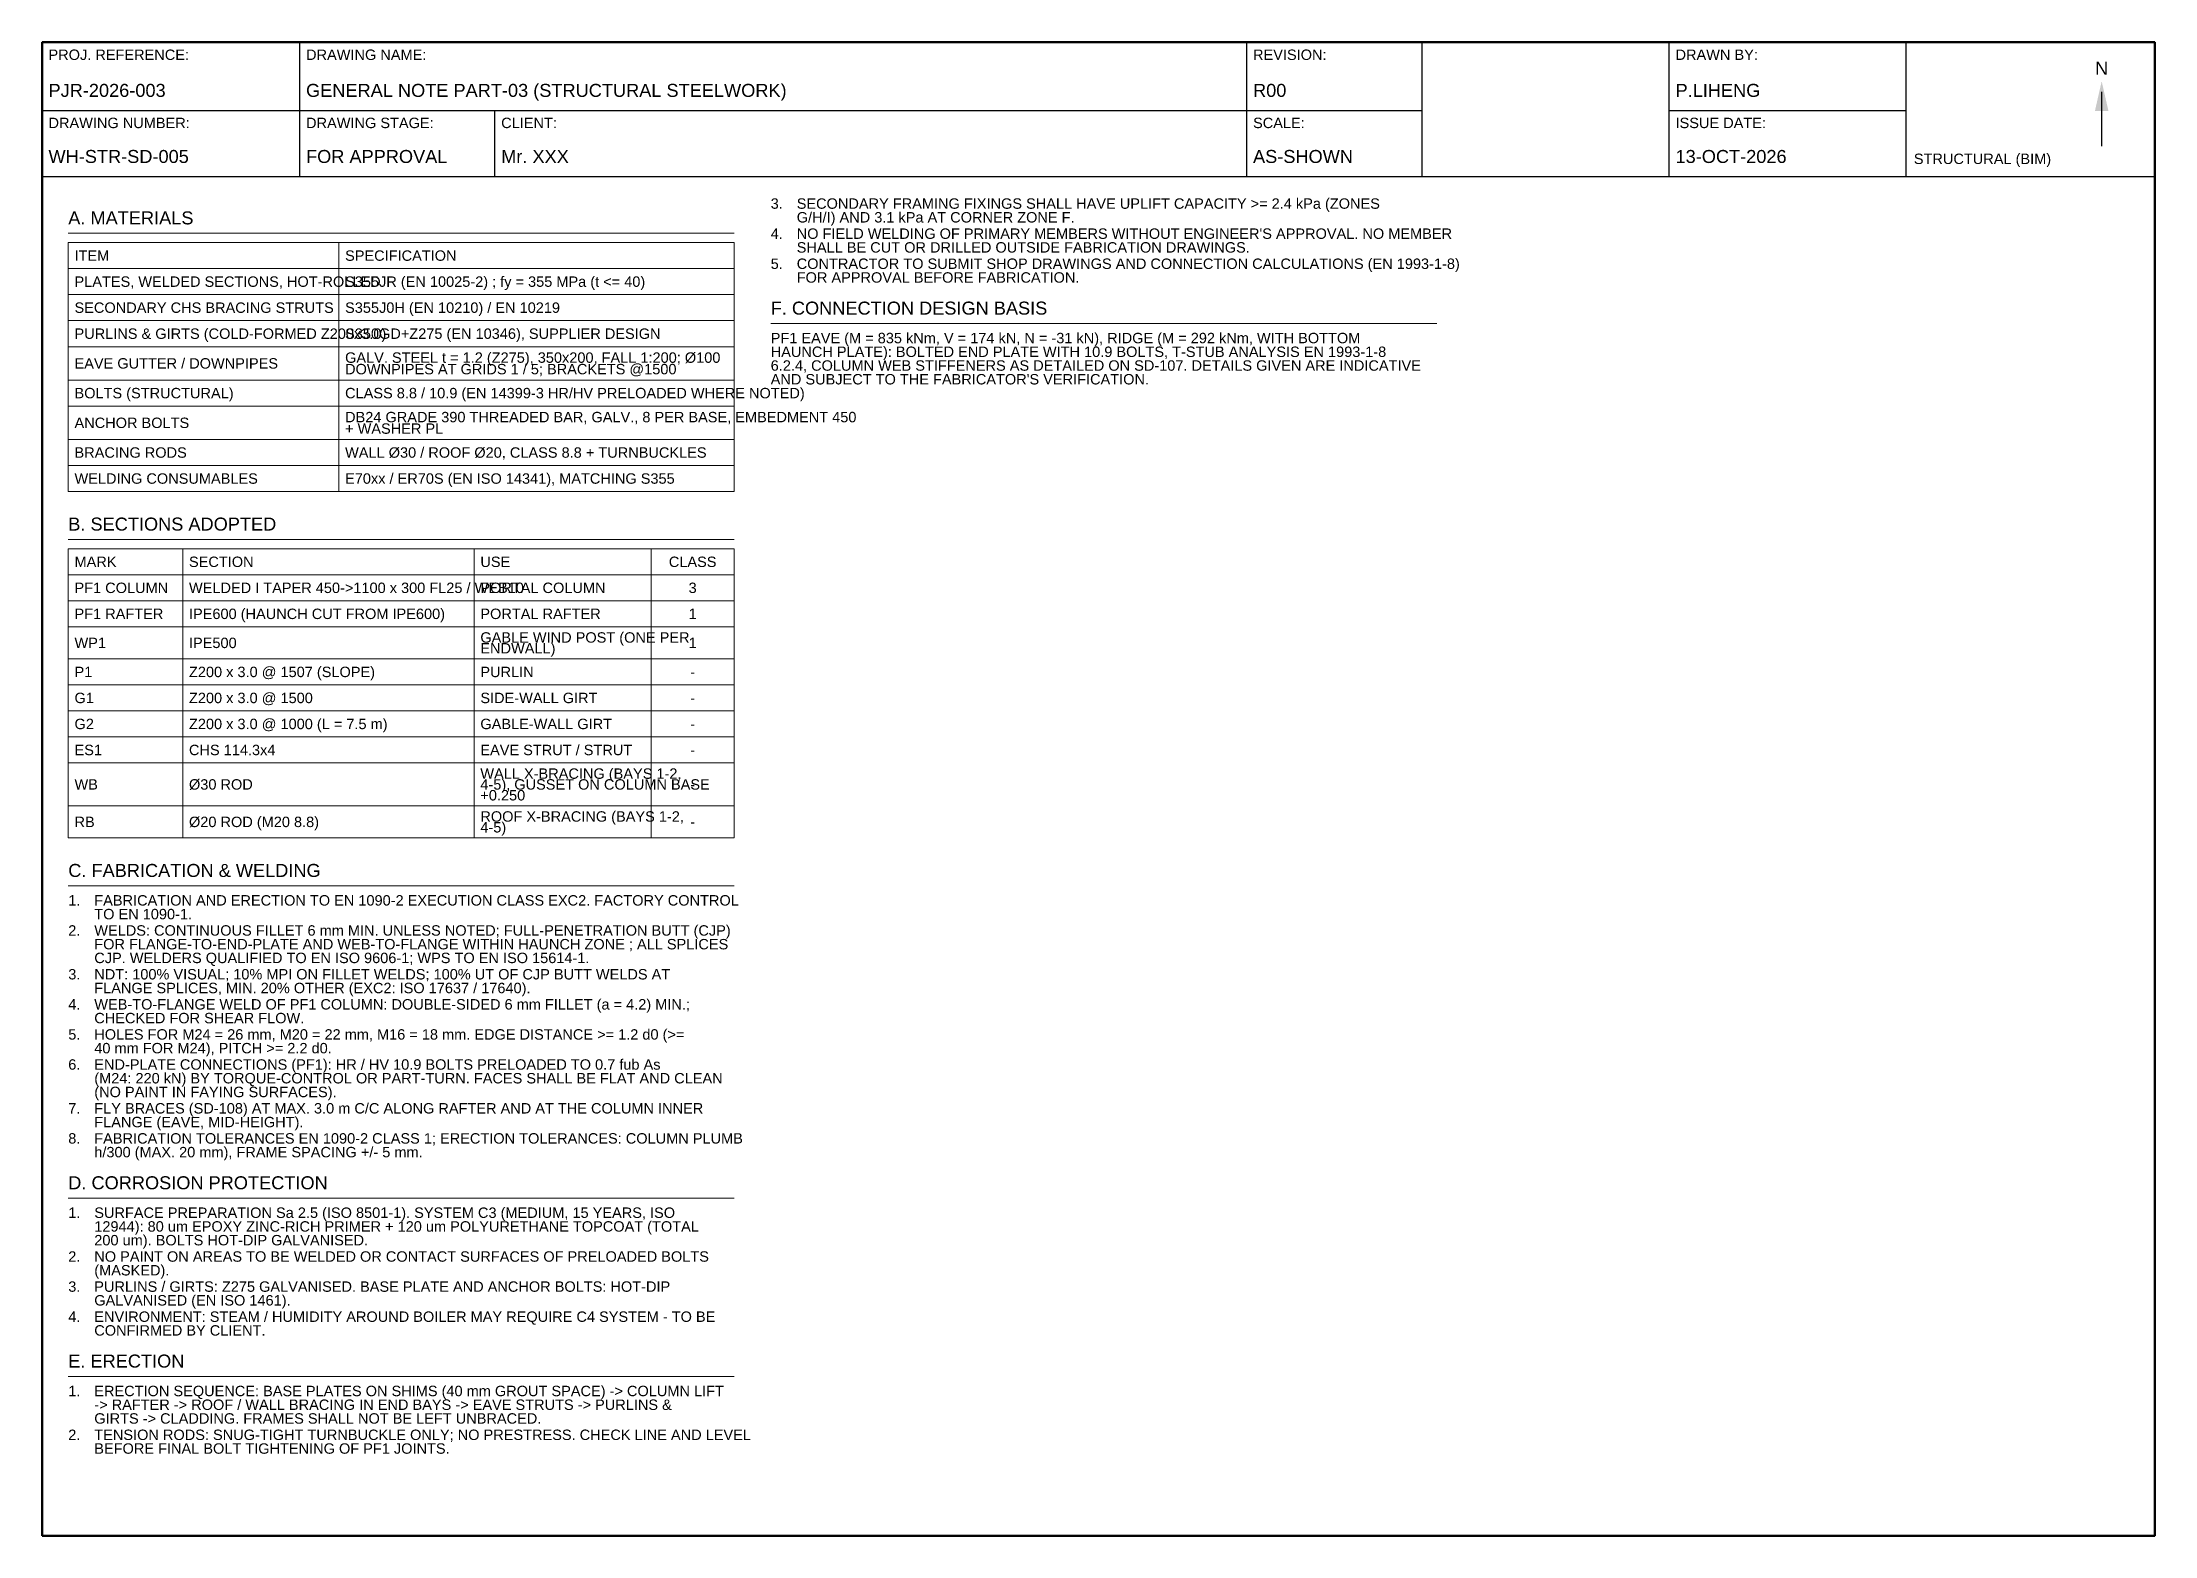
# Model space of a CAD drawing. Header units: millimetres. Extents: x 7 to 413, y 5 to 292.
import ezdxf
from ezdxf.enums import TextEntityAlignment as Align

# ---------------------------------------------------------------- set-up
doc = ezdxf.new("R2010")
doc.units = ezdxf.units.MM
for name, color, linetype, lineweight in [('S-ANNO-TABLE', 7, 'Continuous', 18), ('S-ANNO-TEXT', 7, 'Continuous', 18), ('S-TBLK-BORDER', 7, 'Continuous', 50), ('S-TBLK-LINE', 7, 'Continuous', 25), ('S-TBLK-TEXT', 7, 'Continuous', 18)]:
    doc.layers.add(name, color=color, linetype=linetype, lineweight=lineweight)
doc.styles.add('TEXT_2.0', font='arial.ttf')
doc.styles.add('TEXT_2.5', font='arial.ttf')

# ---------------------------------------------------------------- blocks, each defined once
blk = doc.blocks.new('STR_TITLEBLOCK_A3')
at = {"layer": 'S-TBLK-BORDER'}
blk.add_lwpolyline([(7, 5), (413, 5), (413, 292), (7, 292)], close=True, dxfattribs=at)
at = {"layer": 'S-TBLK-LINE'}
for p, q in [((56.5, 266.2), (56.5, 292)), ((238.5, 266.2), (238.5, 292)), ((272.2, 266.2), (272.2, 292)), ((319.7, 266.2), (319.7, 292)), ((365.2, 266.2), (365.2, 292)), ((402.8, 272), (402.8, 282.5)), ((7, 278.9), (272.2, 278.9)), ((94, 266.2), (94, 278.9)), ((319.7, 278.9), (365.2, 278.9)), ((7, 266.2), (413, 266.2))]:
    blk.add_line(p, q, dxfattribs=at)
blk.add_solid([(401.5, 278.8), (404.1, 278.8), (402.8, 284.5)], dxfattribs=at)
at = {"layer": 'S-TBLK-TEXT', "color": 8, "style": 'TEXT_2.0'}
for s, p in [('PROJ. REFERENCE:', (8.2, 288.6)), ('DRAWING NAME:', (57.7, 288.6)), ('REVISION:', (239.7, 288.6)), ('DRAWN BY:', (320.9, 288.6)), ('DRAWING NUMBER:', (8.2, 275.5)), ('DRAWING STAGE:', (57.7, 275.5)), ('CLIENT:', (95.2, 275.5)), ('SCALE:', (239.7, 275.5)), ('ISSUE DATE:', (320.9, 275.5))]:
    blk.add_text(s, height=2, dxfattribs=at).set_placement(p)
at = {"layer": 'S-TBLK-TEXT', "style": 'TEXT_2.5'}
blk.add_text('N', height=2.5, dxfattribs=at).set_placement((402.8, 287), align=Align.MIDDLE_CENTER)
at = {"layer": 'S-TBLK-TEXT', "style": 'TEXT_2.0'}
blk.add_text('STRUCTURAL (BIM)', height=2, dxfattribs=at).set_placement((366.7, 268.6))
at = {"layer": 'S-TBLK-TEXT', "style": 'TEXT_2.5'}
for tag, p in [('PROJ_REFERENCE', (8.2, 281.5)), ('DRAWING_NAME', (57.7, 281.5)), ('REVISION', (239.7, 281.5)), ('DRAWN_BY', (320.9, 281.5)), ('DRAWING_NUMBER', (8.2, 268.8)), ('DRAWING_STAGE', (57.7, 268.8)), ('CLIENT', (95.2, 268.8)), ('SCALE', (239.7, 268.8)), ('ISSUE_DATE', (320.9, 268.8))]:
    blk.add_attdef(tag, p, '', height=2.5, dxfattribs=at)

msp = doc.modelspace()

# ---------------------------------------------------------------- linework, layer by layer
at = {"layer": 'S-ANNO-TABLE'}
for points in [[(12, 248.5), (64, 248.5), (64, 253.5), (12, 253.5)], [(64, 248.5), (140, 248.5), (140, 253.5), (64, 253.5)], [(12, 243.5), (64, 243.5), (64, 248.5), (12, 248.5)], [(64, 243.5), (140, 243.5), (140, 248.5), (64, 248.5)], [(12, 238.5), (64, 238.5), (64, 243.5), (12, 243.5)], [(64, 238.5), (140, 238.5), (140, 243.5), (64, 243.5)], [(12, 233.5), (64, 233.5), (64, 238.5), (12, 238.5)], [(64, 233.5), (140, 233.5), (140, 238.5), (64, 238.5)], [(12, 227.08), (64, 227.08), (64, 233.5), (12, 233.5)], [(64, 227.08), (140, 227.08), (140, 233.5), (64, 233.5)], [(12, 222.08), (64, 222.08), (64, 227.08), (12, 227.08)], [(64, 222.08), (140, 222.08), (140, 227.08), (64, 227.08)], [(12, 215.66), (64, 215.66), (64, 222.08), (12, 222.08)], [(64, 215.66), (140, 215.66), (140, 222.08), (64, 222.08)], [(12, 210.66), (64, 210.66), (64, 215.66), (12, 215.66)], [(64, 210.66), (140, 210.66), (140, 215.66), (64, 215.66)], [(12, 205.66), (64, 205.66), (64, 210.66), (12, 210.66)], [(64, 205.66), (140, 205.66), (140, 210.66), (64, 210.66)], [(12, 189.66), (34, 189.66), (34, 194.66), (12, 194.66)], [(34, 189.66), (90, 189.66), (90, 194.66), (34, 194.66)], [(90, 189.66), (124, 189.66), (124, 194.66), (90, 194.66)], [(124, 189.66), (140, 189.66), (140, 194.66), (124, 194.66)], [(12, 184.66), (34, 184.66), (34, 189.66), (12, 189.66)], [(34, 184.66), (90, 184.66), (90, 189.66), (34, 189.66)], [(90, 184.66), (124, 184.66), (124, 189.66), (90, 189.66)], [(124, 184.66), (140, 184.66), (140, 189.66), (124, 189.66)], [(12, 179.66), (34, 179.66), (34, 184.66), (12, 184.66)], [(34, 179.66), (90, 179.66), (90, 184.66), (34, 184.66)], [(90, 179.66), (124, 179.66), (124, 184.66), (90, 184.66)], [(124, 179.66), (140, 179.66), (140, 184.66), (124, 184.66)], [(12, 173.5), (34, 173.5), (34, 179.66), (12, 179.66)], [(34, 173.5), (90, 173.5), (90, 179.66), (34, 179.66)], [(90, 173.5), (124, 173.5), (124, 179.66), (90, 179.66)], [(124, 173.5), (140, 173.5), (140, 179.66), (124, 179.66)], [(12, 168.5), (34, 168.5), (34, 173.5), (12, 173.5)], [(34, 168.5), (90, 168.5), (90, 173.5), (34, 173.5)], [(90, 168.5), (124, 168.5), (124, 173.5), (90, 173.5)], [(124, 168.5), (140, 168.5), (140, 173.5), (124, 173.5)], [(12, 163.5), (34, 163.5), (34, 168.5), (12, 168.5)], [(34, 163.5), (90, 163.5), (90, 168.5), (34, 168.5)], [(90, 163.5), (124, 163.5), (124, 168.5), (90, 168.5)], [(124, 163.5), (140, 163.5), (140, 168.5), (124, 168.5)], [(12, 158.5), (34, 158.5), (34, 163.5), (12, 163.5)], [(34, 158.5), (90, 158.5), (90, 163.5), (34, 163.5)], [(90, 158.5), (124, 158.5), (124, 163.5), (90, 163.5)], [(124, 158.5), (140, 158.5), (140, 163.5), (124, 163.5)], [(12, 153.5), (34, 153.5), (34, 158.5), (12, 158.5)], [(34, 153.5), (90, 153.5), (90, 158.5), (34, 158.5)], [(90, 153.5), (124, 153.5), (124, 158.5), (90, 158.5)], [(124, 153.5), (140, 153.5), (140, 158.5), (124, 158.5)], [(12, 145.26), (34, 145.26), (34, 153.5), (12, 153.5)], [(34, 145.26), (90, 145.26), (90, 153.5), (34, 153.5)], [(90, 145.26), (124, 145.26), (124, 153.5), (90, 153.5)], [(124, 145.26), (140, 145.26), (140, 153.5), (124, 153.5)], [(12, 139.1), (34, 139.1), (34, 145.26), (12, 145.26)], [(34, 139.1), (90, 139.1), (90, 145.26), (34, 145.26)], [(90, 139.1), (124, 139.1), (124, 145.26), (90, 145.26)], [(124, 139.1), (140, 139.1), (140, 145.26), (124, 145.26)]]:
    msp.add_lwpolyline(points, close=True, dxfattribs=at)
at = {"layer": 'S-ANNO-TEXT'}
for p, q in [((12, 255.3), (140, 255.3)), ((147, 237.96), (275, 237.96)), ((12, 196.46), (140, 196.46)), ((12, 129.9), (140, 129.9)), ((12, 69.88), (140, 69.88)), ((12, 35.62), (140, 35.62))]:
    msp.add_line(p, q, dxfattribs=at)

# ---------------------------------------------------------------- block references
at = {"layer": 'S-TBLK-LINE'}
msp.add_blockref('STR_TITLEBLOCK_A3', (0, 0), dxfattribs=at).add_auto_attribs({'PROJ_REFERENCE': 'PJR-2026-003', 'DRAWING_NAME': 'GENERAL NOTE PART-03 (STRUCTURAL STEELWORK)', 'REVISION': 'R00', 'DRAWN_BY': 'P.LIHENG', 'DRAWING_NUMBER': 'WH-STR-SD-005', 'DRAWING_STAGE': 'FOR APPROVAL', 'CLIENT': 'Mr. XXX', 'SCALE': 'AS-SHOWN', 'ISSUE_DATE': '13-OCT-2026'})

# ---------------------------------------------------------------- texts
at = {"layer": 'S-ANNO-TEXT'}
for s, height, style, p in [('3.', 2, 'TEXT_2.0', (147, 262)), ('SECONDARY FRAMING FIXINGS SHALL HAVE UPLIFT CAPACITY >= 2.4 kPa (ZONES', 2, 'TEXT_2.0', (152, 262)), ('A. MATERIALS', 2.5, 'TEXT_2.5', (12, 259.5)), ('4.', 2, 'TEXT_2.0', (147, 256.22)), ('G/H/I) AND 3.1 kPa AT CORNER ZONE F.', 2, 'TEXT_2.0', (152, 259.36)), ("NO FIELD WELDING OF PRIMARY MEMBERS WITHOUT ENGINEER'S APPROVAL. NO MEMBER", 2, 'TEXT_2.0', (152, 256.22)), ('SHALL BE CUT OR DRILLED OUTSIDE FABRICATION DRAWINGS.', 2, 'TEXT_2.0', (152, 253.58)), ('5.', 2, 'TEXT_2.0', (147, 250.44)), ('CONTRACTOR TO SUBMIT SHOP DRAWINGS AND CONNECTION CALCULATIONS (EN 1993-1-8)', 2, 'TEXT_2.0', (152, 250.44)), ('FOR APPROVAL BEFORE FABRICATION.', 2, 'TEXT_2.0', (152, 247.8)), ('F. CONNECTION DESIGN BASIS', 2.5, 'TEXT_2.5', (147, 242.16)), ('PF1 EAVE (M = 835 kNm, V = 174 kN, N = -31 kN), RIDGE (M = 292 kNm, WITH BOTTOM', 2, 'TEXT_2.0', (147, 236.16)), ('HAUNCH PLATE): BOLTED END PLATE WITH 10.9 BOLTS, T-STUB ANALYSIS EN 1993-1-8', 2, 'TEXT_2.0', (147, 233.52)), ("AND SUBJECT TO THE FABRICATOR'S VERIFICATION.", 2, 'TEXT_2.0', (147, 228.24)), ('6.2.4, COLUMN WEB STIFFENERS AS DETAILED ON SD-107. DETAILS GIVEN ARE INDICATIVE', 2, 'TEXT_2.0', (147, 230.88)), ('B. SECTIONS ADOPTED', 2.5, 'TEXT_2.5', (12, 200.66)), ('C. FABRICATION & WELDING', 2.5, 'TEXT_2.5', (12, 134.1)), ('1.', 2, 'TEXT_2.0', (12, 128.1)), ('FABRICATION AND ERECTION TO EN 1090-2 EXECUTION CLASS EXC2. FACTORY CONTROL', 2, 'TEXT_2.0', (17, 128.1)), ('2.', 2, 'TEXT_2.0', (12, 122.32)), ('WELDS: CONTINUOUS FILLET 6 mm MIN. UNLESS NOTED; FULL-PENETRATION BUTT (CJP)', 2, 'TEXT_2.0', (17, 122.32)), ('TO EN 1090-1.', 2, 'TEXT_2.0', (17, 125.46)), ('FOR FLANGE-TO-END-PLATE AND WEB-TO-FLANGE WITHIN HAUNCH ZONE ; ALL SPLICES', 2, 'TEXT_2.0', (17, 119.68)), ('3.', 2, 'TEXT_2.0', (12, 113.9)), ('CJP. WELDERS QUALIFIED TO EN ISO 9606-1; WPS TO EN ISO 15614-1.', 2, 'TEXT_2.0', (17, 117.04)), ('NDT: 100% VISUAL; 10% MPI ON FILLET WELDS; 100% UT OF CJP BUTT WELDS AT', 2, 'TEXT_2.0', (17, 113.9)), ('FLANGE SPLICES, MIN. 20% OTHER (EXC2: ISO 17637 / 17640).', 2, 'TEXT_2.0', (17, 111.26)), ('4.', 2, 'TEXT_2.0', (12, 108.12)), ('WEB-TO-FLANGE WELD OF PF1 COLUMN: DOUBLE-SIDED 6 mm FILLET (a = 4.2) MIN.;', 2, 'TEXT_2.0', (17, 108.12)), ('5.', 2, 'TEXT_2.0', (12, 102.34)), ('CHECKED FOR SHEAR FLOW.', 2, 'TEXT_2.0', (17, 105.48)), ('HOLES FOR M24 = 26 mm, M20 = 22 mm, M16 = 18 mm. EDGE DISTANCE >= 1.2 d0 (>=', 2, 'TEXT_2.0', (17, 102.34)), ('40 mm FOR M24), PITCH >= 2.2 d0.', 2, 'TEXT_2.0', (17, 99.7)), ('6.', 2, 'TEXT_2.0', (12, 96.56)), ('(M24: 220 kN) BY TORQUE-CONTROL OR PART-TURN. FACES SHALL BE FLAT AND CLEAN', 2, 'TEXT_2.0', (17, 93.92)), ('END-PLATE CONNECTIONS (PF1): HR / HV 10.9 BOLTS PRELOADED TO 0.7 fub As', 2, 'TEXT_2.0', (17, 96.56)), ('(NO PAINT IN FAYING SURFACES).', 2, 'TEXT_2.0', (17, 91.28)), ('7.', 2, 'TEXT_2.0', (12, 88.14)), ('FLY BRACES (SD-108) AT MAX. 3.0 m C/C ALONG RAFTER AND AT THE COLUMN INNER', 2, 'TEXT_2.0', (17, 88.14)), ('FLANGE (EAVE, MID-HEIGHT).', 2, 'TEXT_2.0', (17, 85.5)), ('8.', 2, 'TEXT_2.0', (12, 82.36)), ('FABRICATION TOLERANCES EN 1090-2 CLASS 1; ERECTION TOLERANCES: COLUMN PLUMB', 2, 'TEXT_2.0', (17, 82.36)), ('h/300 (MAX. 20 mm), FRAME SPACING +/- 5 mm.', 2, 'TEXT_2.0', (17, 79.72)), ('D. CORROSION PROTECTION', 2.5, 'TEXT_2.5', (12, 74.08)), ('1.', 2, 'TEXT_2.0', (12, 68.08)), ('SURFACE PREPARATION Sa 2.5 (ISO 8501-1). SYSTEM C3 (MEDIUM, 15 YEARS, ISO', 2, 'TEXT_2.0', (17, 68.08)), ('12944): 80 um EPOXY ZINC-RICH PRIMER + 120 um POLYURETHANE TOPCOAT (TOTAL', 2, 'TEXT_2.0', (17, 65.44)), ('200 um). BOLTS HOT-DIP GALVANISED.', 2, 'TEXT_2.0', (17, 62.8)), ('2.', 2, 'TEXT_2.0', (12, 59.66)), ('(MASKED).', 2, 'TEXT_2.0', (17, 57.02)), ('NO PAINT ON AREAS TO BE WELDED OR CONTACT SURFACES OF PRELOADED BOLTS', 2, 'TEXT_2.0', (17, 59.66)), ('3.', 2, 'TEXT_2.0', (12, 53.88)), ('PURLINS / GIRTS: Z275 GALVANISED. BASE PLATE AND ANCHOR BOLTS: HOT-DIP', 2, 'TEXT_2.0', (17, 53.88)), ('GALVANISED (EN ISO 1461).', 2, 'TEXT_2.0', (17, 51.24)), ('4.', 2, 'TEXT_2.0', (12, 48.1)), ('CONFIRMED BY CLIENT.', 2, 'TEXT_2.0', (17, 45.46)), ('ENVIRONMENT: STEAM / HUMIDITY AROUND BOILER MAY REQUIRE C4 SYSTEM - TO BE', 2, 'TEXT_2.0', (17, 48.1)), ('E. ERECTION', 2.5, 'TEXT_2.5', (12, 39.82)), ('1.', 2, 'TEXT_2.0', (12, 33.82)), ('ERECTION SEQUENCE: BASE PLATES ON SHIMS (40 mm GROUT SPACE) -> COLUMN LIFT', 2, 'TEXT_2.0', (17, 33.82)), ('-> RAFTER -> ROOF / WALL BRACING IN END BAYS -> EAVE STRUTS -> PURLINS &', 2, 'TEXT_2.0', (17, 31.18)), ('GIRTS -> CLADDING. FRAMES SHALL NOT BE LEFT UNBRACED.', 2, 'TEXT_2.0', (17, 28.54)), ('2.', 2, 'TEXT_2.0', (12, 25.4)), ('TENSION RODS: SNUG-TIGHT TURNBUCKLE ONLY; NO PRESTRESS. CHECK LINE AND LEVEL', 2, 'TEXT_2.0', (17, 25.4)), ('BEFORE FINAL BOLT TIGHTENING OF PF1 JOINTS.', 2, 'TEXT_2.0', (17, 22.76))]:
    msp.add_text(s, height=height, dxfattribs=dict(at, style=style)).set_placement(p, align=Align.TOP_LEFT)
at = {"layer": 'S-ANNO-TEXT', "style": 'TEXT_2.0'}
for s, p in [('ITEM', (13.2, 251)), ('SPECIFICATION', (65.2, 251)), ('PLATES, WELDED SECTIONS, HOT-ROLLED', (13.2, 246)), ('S355JR (EN 10025-2) ; fy = 355 MPa (t <= 40)', (65.2, 246)), ('SECONDARY CHS BRACING STRUTS', (13.2, 241)), ('S355J0H (EN 10210) / EN 10219', (65.2, 241)), ('PURLINS & GIRTS (COLD-FORMED Z200x3.0)', (13.2, 236)), ('S350GD+Z275 (EN 10346), SUPPLIER DESIGN', (65.2, 236)), ('GALV. STEEL t = 1.2 (Z275), 350x200, FALL 1:200; Ø100', (65.2, 231.4)), ('EAVE GUTTER / DOWNPIPES', (13.2, 230.29)), ('DOWNPIPES AT GRIDS 1 / 5; BRACKETS @1500', (65.2, 229.19)), ('BOLTS (STRUCTURAL)', (13.2, 224.58)), ('CLASS 8.8 / 10.9 (EN 14399-3 HR/HV PRELOADED WHERE NOTED)', (65.2, 224.58)), ('ANCHOR BOLTS', (13.2, 218.87)), ('DB24 GRADE 390 THREADED BAR, GALV., 8 PER BASE, EMBEDMENT 450', (65.2, 219.97)), ('+ WASHER PL', (65.2, 217.76)), ('BRACING RODS', (13.2, 213.16)), ('WALL Ø30 / ROOF Ø20, CLASS 8.8 + TURNBUCKLES', (65.2, 213.16)), ('WELDING CONSUMABLES', (13.2, 208.16)), ('E70xx / ER70S (EN ISO 14341), MATCHING S355', (65.2, 208.16)), ('MARK', (13.2, 192.16)), ('SECTION', (35.2, 192.16)), ('USE', (91.2, 192.16)), ('PF1 COLUMN', (13.2, 187.16)), ('WELDED I TAPER 450->1100 x 300 FL25 / WEB10', (35.2, 187.16)), ('PORTAL COLUMN', (91.2, 187.16)), ('PF1 RAFTER', (13.2, 182.16)), ('IPE600 (HAUNCH CUT FROM IPE600)', (35.2, 182.16)), ('PORTAL RAFTER', (91.2, 182.16)), ('GABLE WIND POST (ONE PER', (91.2, 177.62)), ('WP1', (13.2, 176.58)), ('IPE500', (35.2, 176.58)), ('ENDWALL)', (91.2, 175.54)), ('P1', (13.2, 171)), ('Z200 x 3.0 @ 1507 (SLOPE)', (35.2, 171)), ('PURLIN', (91.2, 171)), ('G1', (13.2, 166)), ('Z200 x 3.0 @ 1500', (35.2, 166)), ('SIDE-WALL GIRT', (91.2, 166)), ('G2', (13.2, 161)), ('Z200 x 3.0 @ 1000 (L = 7.5 m)', (35.2, 161)), ('GABLE-WALL GIRT', (91.2, 161)), ('ES1', (13.2, 156)), ('CHS 114.3x4', (35.2, 156)), ('EAVE STRUT / STRUT', (91.2, 156)), ('WB', (13.2, 149.38)), ('Ø30 ROD', (35.2, 149.38)), ('WALL X-BRACING (BAYS 1-2,', (91.2, 151.46)), ('4-5), GUSSET ON COLUMN BASE', (91.2, 149.38)), ('+0.250', (91.2, 147.3)), ('RB', (13.2, 142.18)), ('Ø20 ROD (M20 8.8)', (35.2, 142.18)), ('4-5)', (91.2, 141.14)), ('ROOF X-BRACING (BAYS 1-2,', (91.2, 143.22))]:
    msp.add_text(s, height=2, dxfattribs=at).set_placement(p, align=Align.MIDDLE_LEFT)
for s, p in [('CLASS', (132, 192.16)), ('3', (132, 187.16)), ('1', (132, 182.16)), ('1', (132, 176.58)), ('-', (132, 171)), ('-', (132, 166)), ('-', (132, 161)), ('-', (132, 156)), ('-', (132, 149.38)), ('-', (132, 142.18))]:
    msp.add_text(s, height=2, dxfattribs=at).set_placement(p, align=Align.MIDDLE_CENTER)

doc.saveas('drawing.dxf')
